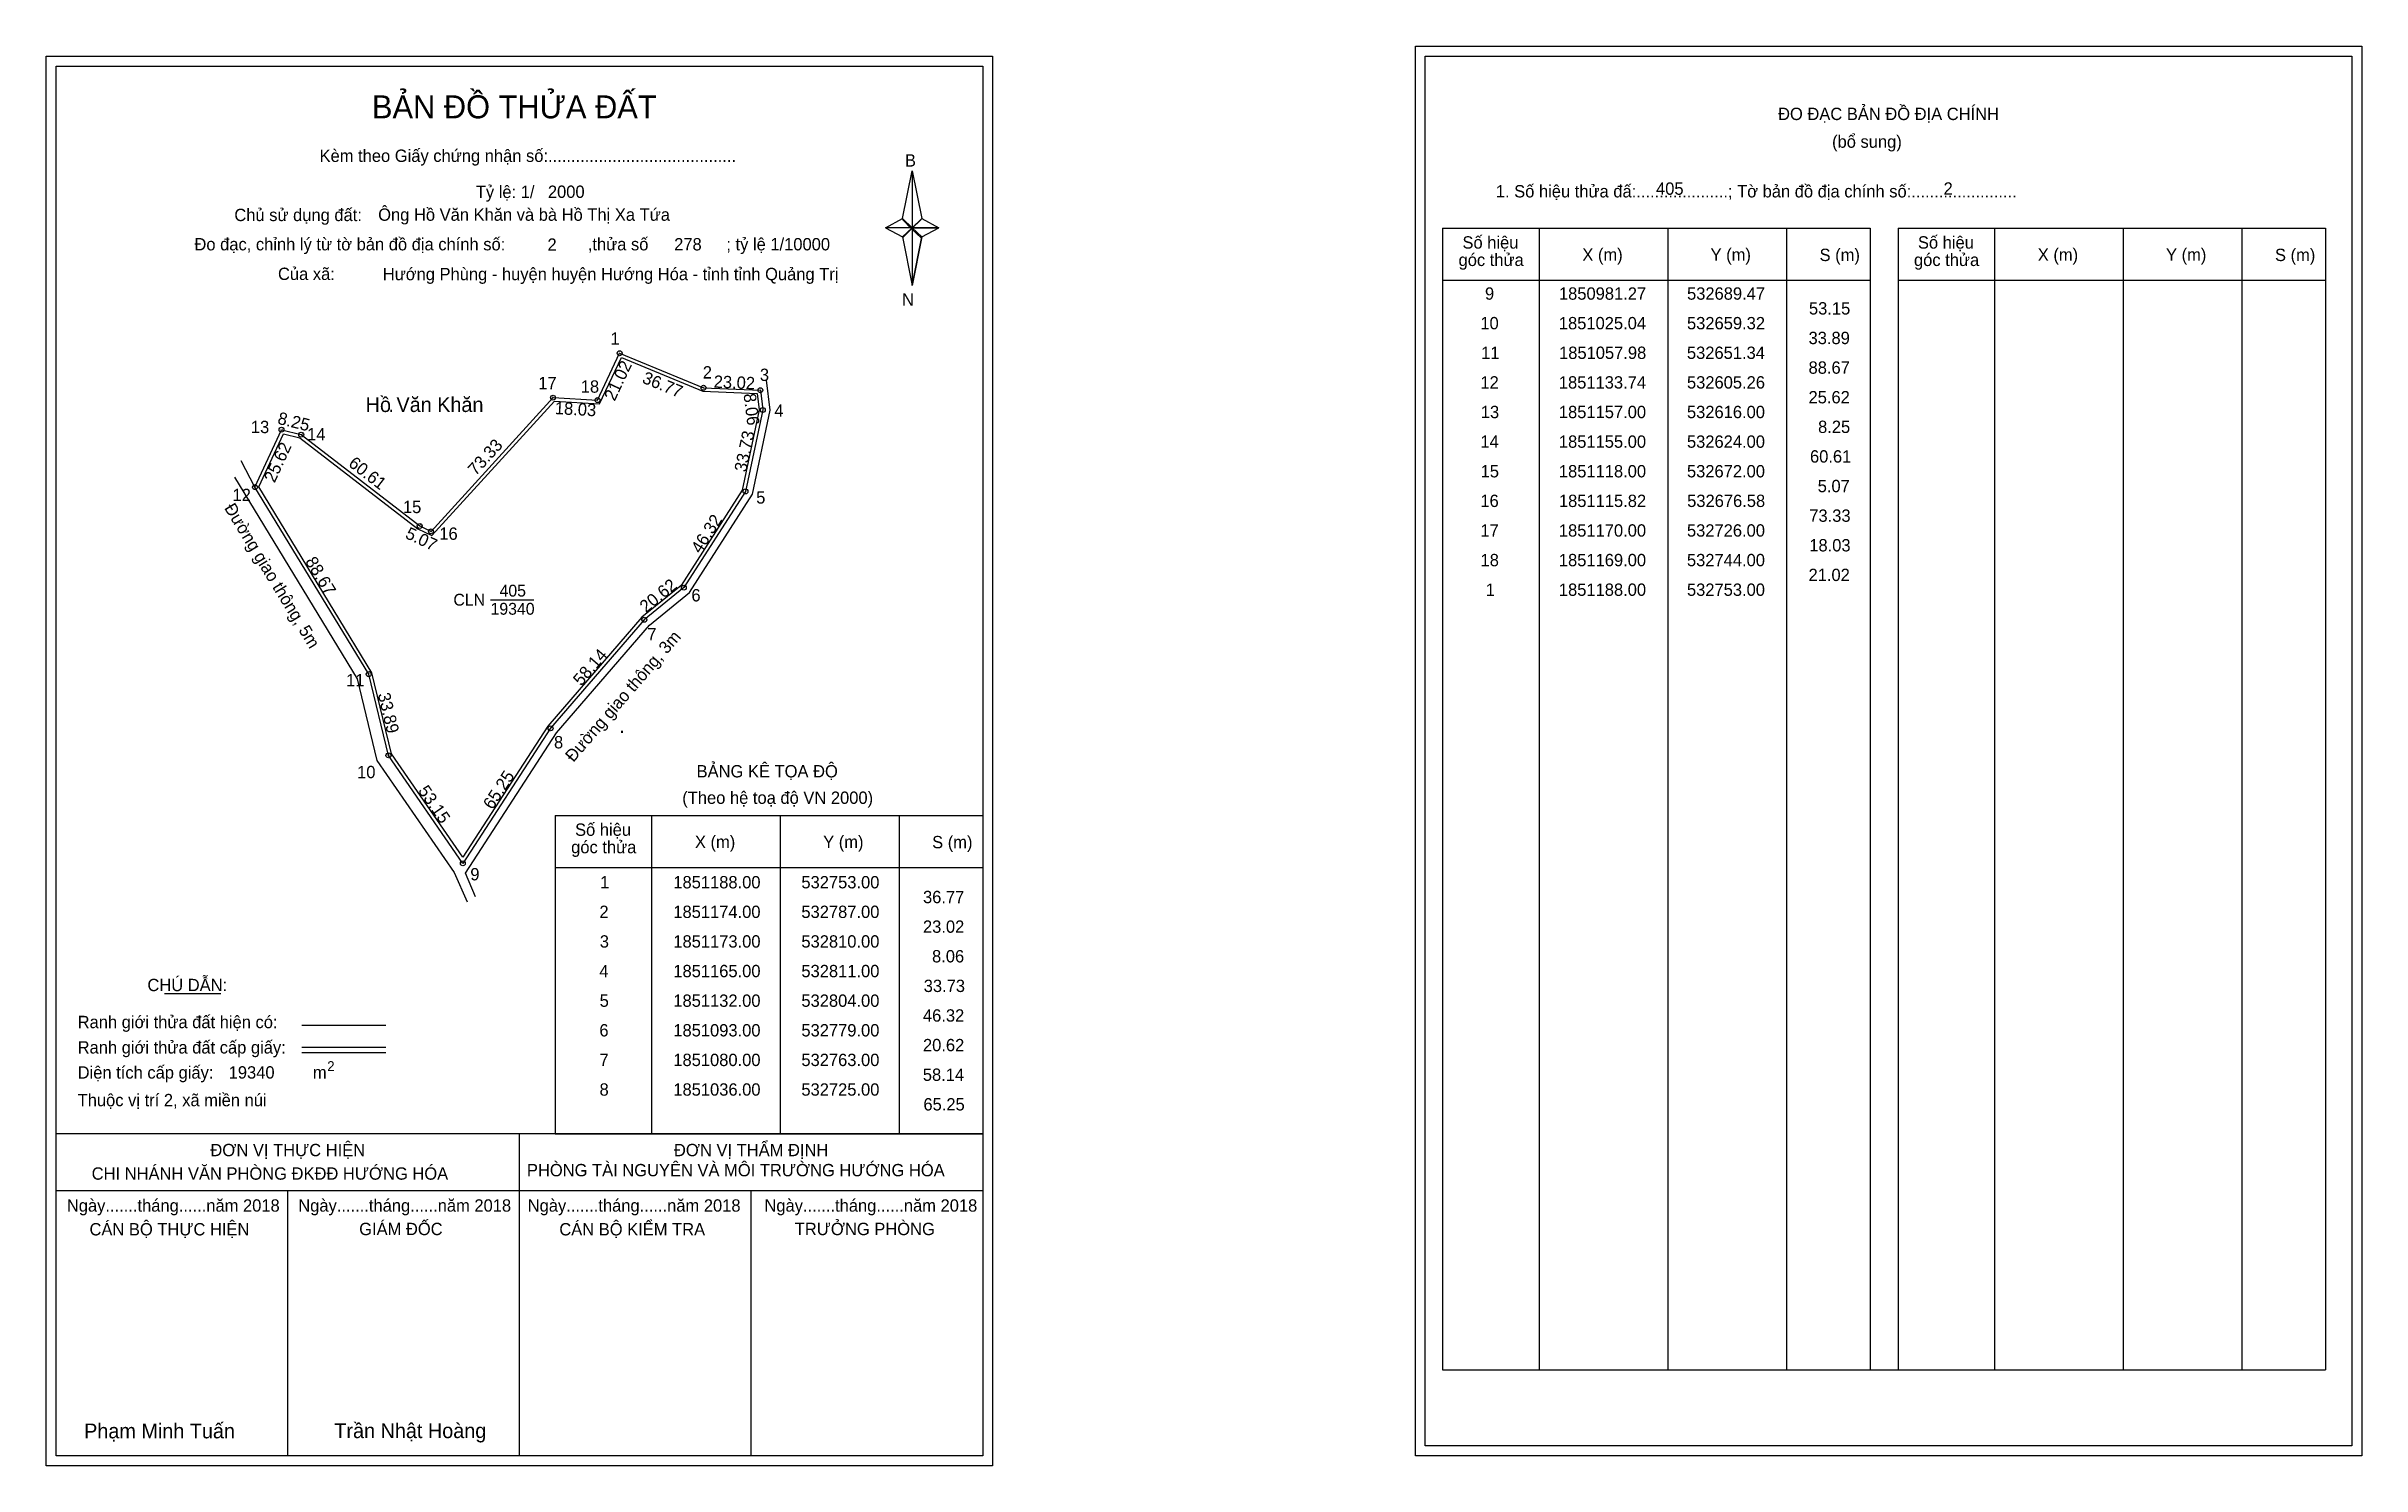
# Model space of a CAD drawing. Extents: x 532521 to 533459, y 1850737 to 1851312.
import ezdxf

# ---------------------------------------------------------------- set-up
doc = ezdxf.new("R2010")
doc.units = 0
for name, color, linetype in [('Level 1', 7, 'Continuous'), ('Level 10', 7, 'Continuous'), ('Level 11', 7, 'Continuous'), ('Level 13', 7, 'Continuous'), ('Level 27', 7, 'Continuous'), ('Level 3', 7, 'Continuous'), ('Level 36', 7, 'Continuous'), ('Level 49', 7, 'Continuous'), ('Level 53', 7, 'Continuous'), ('Level 55', 7, 'Continuous'), ('Level 6', 7, 'Continuous'), ('Level 60', 7, 'Continuous'), ('Level 63', 7, 'Continuous'), ('Level 9', 7, 'Continuous')]:
    doc.layers.add(name, color=color, linetype=linetype)

msp = doc.modelspace()

# ---------------------------------------------------------------- linework, layer by layer
at = {"layer": 'Level 1'}
for p, q in [((532524.72, 1851304.36), (532524.72, 1851304.36)), ((533079.37, 1851308.36), (533079.37, 1851308.36)), ((532867.57, 1851242.6), (532871.5, 1851261.88)), ((532871.5, 1851261.88), (532871.5, 1851238.83)), ((532871.5, 1851261.88), (532875.44, 1851242.6)), ((532860.68, 1851238.83), (532867.57, 1851242.6)), ((532867.57, 1851242.6), (532871.5, 1851238.83)), ((532871.21, 1851238.39), (532867.57, 1851242.16)), ((532871.5, 1851238.83), (532867.57, 1851235.15)), ((532871.21, 1851238.39), (532867.57, 1851234.71)), ((532867.57, 1851234.71), (532871.21, 1851238.39)), ((532867.57, 1851235.15), (532871.5, 1851215.43)), ((532875.14, 1851242.16), (532871.21, 1851238.39)), ((532871.21, 1851238.39), (532875.14, 1851242.16)), ((532875.14, 1851234.71), (532871.21, 1851238.39)), ((532875.44, 1851242.6), (532871.5, 1851238.83)), ((532871.5, 1851238.83), (532871.5, 1851215.43)), ((532871.5, 1851238.83), (532882.32, 1851238.83)), ((532871.5, 1851238.83), (532875.44, 1851235.15)), ((532875.44, 1851235.15), (532871.5, 1851215.43)), ((532875.44, 1851235.15), (532882.32, 1851238.83)), ((533086.43, 1851238.65), (533259.64, 1851238.65)), ((533125.61, 1850776.12), (533125.61, 1851238.65)), ((533177.76, 1850776.12), (533177.76, 1851238.65)), ((533225.7, 1851238.65), (533225.7, 1850776.12)), ((533259.64, 1851238.65), (533259.64, 1850776.12)), ((533270.95, 1851238.65), (533444.15, 1851238.65)), ((533310.13, 1850776.12), (533310.13, 1851238.65)), ((533362.27, 1850776.12), (533362.27, 1851238.65)), ((533410.22, 1851238.65), (533410.22, 1850776.12)), ((533444.15, 1851238.65), (533444.15, 1850776.12)), ((533086.43, 1851217.6), (533259.64, 1851217.6)), ((533270.95, 1851217.6), (533444.15, 1851217.6)), ((532726.91, 1851000.71), (532900.11, 1851000.71)), ((532766.09, 1850871.66), (532766.09, 1851000.71)), ((532818.23, 1850871.66), (532818.23, 1851000.71)), ((532866.18, 1851000.71), (532866.18, 1850871.66)), ((532726.91, 1850979.65), (532900.11, 1850979.65)), ((532568.56, 1850928.49), (532591.36, 1850928.49)), ((532624.29, 1850915.68), (532658.31, 1850915.68)), ((532624.29, 1850906.79), (532658.31, 1850906.79)), ((532624.29, 1850904.6), (532658.31, 1850904.6)), ((532738.38, 1850871.66), (532524.72, 1850871.66)), ((532900.11, 1850871.66), (532690.43, 1850871.66)), ((532712.42, 1850741.21), (532712.42, 1850871.66)), ((532726.91, 1850871.65), (532900.11, 1850871.65)), ((532900.12, 1850848.56), (532524.72, 1850848.56)), ((532618.57, 1850741.21), (532618.57, 1850848.56)), ((532806.27, 1850741.21), (532806.27, 1850848.56)), ((533086.43, 1850776.12), (533444.15, 1850776.12)), ((532900.11, 1850741.21), (532900.11, 1850741.21)), ((533454.77, 1850745.21), (533454.77, 1850745.21))]:
    msp.add_line(p, q, dxfattribs=at)
for points in [[(532867.57, 1851242.6), (532871.5, 1851261.88), (532871.5, 1851238.83)], [(532860.68, 1851238.83), (532867.57, 1851235.15), (532871.5, 1851238.83)], [(532871.5, 1851238.83), (532875.44, 1851242.6), (532882.32, 1851238.83)], [(532871.5, 1851238.83), (532871.5, 1851215.43), (532875.44, 1851235.15)]]:
    msp.add_lwpolyline(points, close=True, dxfattribs=at)
at = {"layer": 'Level 10'}
for p, q in [((532814.04, 1851164.9), (532812.51, 1851177.11)), ((532806.81, 1851130.82), (532814.04, 1851164.9)), ((532596.95, 1851137.78), (532646.66, 1851056.02)), ((532781.28, 1851090.98), (532806.81, 1851130.82)), ((532765.09, 1851077.83), (532781.28, 1851090.98)), ((532727.41, 1851034.21), (532765.09, 1851077.83)), ((532646.66, 1851056.02), (532654.68, 1851022.96)), ((532659.32, 1851025.04), (532651.34, 1851057.98)), ((532690.52, 1850977.37), (532727.41, 1851034.21)), ((532654.68, 1851022.96), (532685.94, 1850977.58)), ((532685.94, 1850977.58), (532691.18, 1850965.75)), ((532694.64, 1850967.77), (532690.52, 1850977.37))]:
    msp.add_line(p, q, dxfattribs=at)
for points in [[(532605.26, 1851133.74), (532616, 1851157), (532624, 1851155), (532672, 1851118), (532676.58, 1851115.82), (532726, 1851170), (532744, 1851169), (532753, 1851188), (532787, 1851174), (532810, 1851173), (532811, 1851165), (532804, 1851132), (532779, 1851093), (532763, 1851080), (532725, 1851036), (532689.47, 1850981.27), (532659.32, 1851025.04), (532651.34, 1851057.98)], [(532606.84, 1851133.83), (532616.79, 1851155.36), (532623.38, 1851153.71), (532671.26, 1851116.8), (532676.92, 1851114.11), (532726.59, 1851168.57), (532744.86, 1851167.55), (532753.7, 1851186.2), (532786.69, 1851172.61), (532808.76, 1851171.65), (532809.58, 1851165.06), (532802.68, 1851132.54), (532777.94, 1851093.94), (532762.02, 1851081.01), (532723.88, 1851036.84), (532689.44, 1850983.79), (532660.62, 1851025.62), (532652.65, 1851058.52)]]:
    msp.add_lwpolyline(points, close=True, dxfattribs=at)
at = {"layer": 'Level 11'}
for centre in [(532753, 1851188), (532726, 1851170), (532744, 1851169), (532787, 1851174), (532810, 1851173), (532811, 1851165), (532616, 1851157), (532624, 1851155), (532605.26, 1851133.74), (532605.26, 1851133.74), (532804, 1851132), (532672, 1851118), (532676.58, 1851115.82), (532779, 1851093), (532763, 1851080), (532651.34, 1851057.98), (532725, 1851036), (532659.32, 1851025.04), (532689.47, 1850981.27)]:
    msp.add_circle(centre, 1, dxfattribs=at)
at = {"layer": 'Level 27'}
msp.add_line((532605.26, 1851133.74), (532599.61, 1851144.33), dxfattribs=at)
at = {"layer": 'Level 3'}
for p, q in [((533086.43, 1851238.65), (533086.43, 1850776.12)), ((533270.95, 1851238.65), (533270.95, 1850776.12)), ((532726.91, 1851000.71), (532726.91, 1850871.66))]:
    msp.add_line(p, q, dxfattribs=at)
at = {"layer": 'Level 63'}
for points in [[(533075.37, 1851312.36), (533458.77, 1851312.36), (533458.77, 1850741.21), (533075.37, 1850741.21)], [(532520.72, 1851308.36), (532904.12, 1851308.36), (532904.12, 1850737.21), (532520.72, 1850737.21)], [(532524.72, 1851304.36), (532900.12, 1851304.36), (532900.12, 1850741.21), (532524.72, 1850741.21)], [(533079.37, 1851308.36), (533454.77, 1851308.36), (533454.77, 1850745.21), (533079.37, 1850745.21)]]:
    msp.add_lwpolyline(points, close=True, dxfattribs=at)
at = {"layer": 'Level 9'}
msp.add_line((532700.68, 1851088.11), (532718.18, 1851088.11), dxfattribs=at)

# ---------------------------------------------------------------- texts
at = {"layer": 'Level 1'}
for s, height, p in [('BẢN ĐỒ THỬA ĐẤT', 9.3313, (532652.65, 1851283.17)), ('ĐO ĐẠC BẢN ĐỒ ĐỊA CHÍNH', 5, (533222.32, 1851282.48)), ('(bổ sung)', 5, (533244.2, 1851271.24)), ('Kèm theo Giấy chứng nhận số:.........................................', 5, (532631.42, 1851265.51)), ('B', 5, (532868.59, 1851263.63)), ('1. Số hiệu thửa đấ:....................; Tờ bản đồ địa chính số:.......................', 5, (533107.98, 1851251.12)), ('Chủ sử dụng đất:', 5, (532596.9, 1851241.53)), ('Đo đạc, chỉnh lý từ tờ bản đồ địa chính số:                  ,thửa số                 ; tỷ lệ 1/10000', 5, (532580.73, 1851229.67)), ('Số hiệu', 5, (533094.46, 1851230.39)), ('Số hiệu', 5, (533278.98, 1851230.39)), ('góc thửa', 5, (533092.88, 1851223.33)), ('X (m)', 5, (533143.03, 1851225.44)), ('Y (m)', 5, (533194.98, 1851225.44)), ('S (m)', 5, (533239.14, 1851225.34)), ('góc thửa', 5, (533277.39, 1851223.33)), ('X (m)', 5, (533327.54, 1851225.44)), ('Y (m)', 5, (533379.5, 1851225.44)), ('S (m)', 5, (533423.65, 1851225.34)), ('Của xã:', 5, (532614.58, 1851217.67)), ('N', 5, (532867.39, 1851207.29)), ('BẢNG KÊ TỌA ĐỘ', 5, (532784.18, 1851016.11)), ('(Theo hệ toạ độ VN 2000)', 5, (532778.37, 1851005.39)), ('góc thửa', 5, (532733.36, 1850985.38)), ('Số hiệu', 5, (532734.94, 1850992.44)), ('X (m)', 5, (532783.5, 1850987.49)), ('Y (m)', 5, (532835.46, 1850987.49)), ('S (m)', 5, (532879.61, 1850987.39)), ('CHÚ DẪN:', 5, (532561.68, 1850929.5)), ('Ranh giới thửa đất hiện có:', 5, (532533.42, 1850914.5)), ('Ranh giới thửa đất cấp giấy:', 5, (532533.42, 1850904.22)), ('Diện tích cấp giấy:', 5, (532533.42, 1850894.06)), ('m', 5, (532628.73, 1850894.1)), ('2', 4, (532634.52, 1850897.12)), ('Thuộc vị trí 2, xã miền núi', 5, (532533.42, 1850882.86)), ('ĐƠN VỊ THỰC HIỆN', 5, (532587.19, 1850862.62)), ('ĐƠN VỊ THẨM ĐỊNH', 5, (532774.99, 1850862.62)), ('CHI NHÁNH VĂN PHÒNG ĐKĐĐ HƯỚNG HÓA', 5, (532539.1, 1850853.1)), ('PHÒNG TÀI NGUYÊN VÀ MÔI TRƯỜNG HƯỚNG HÓA', 5, (532715.44, 1850854.48)), ('Ngày.......tháng......năm 2018', 5, (532529.05, 1850840.15)), ('Ngày.......tháng......năm 2018', 5, (532622.8, 1850840.15)), ('Ngày.......tháng......năm 2018', 5, (532715.75, 1850840.15)), ('Ngày.......tháng......năm 2018', 5, (532811.66, 1850840.15)), ('CÁN BỘ THỰC HIỆN', 5, (532538.22, 1850830.52)), ('GIÁM ĐỐC', 5, (532647.48, 1850830.64)), ('CÁN BỘ KIỂM TRA', 5, (532728.56, 1850830.52)), ('TRƯỞNG PHÒNG', 5, (532823.94, 1850830.64)), ('Phạm Minh Tuấn', 6, (532536.04, 1850748.29)), ('Trần Nhật Hoàng', 6, (532637.42, 1850748.39))]:
    msp.add_text(s, height=height, dxfattribs=at).set_placement(p)
at = {"layer": 'Level 11'}
msp.add_text('Tỷ lệ: 1/', height=5, dxfattribs=at).set_placement((532694.73, 1851250.89))
at = {"layer": 'Level 13'}
for s, p in [('405', (532704.34, 1851089.39)), ('CLN', (532685.65, 1851085.71)), ('19340', (532700.69, 1851082.03))]:
    msp.add_text(s, height=4.8, dxfattribs=at).set_placement(p)
at = {"layer": 'Level 36'}
for p in [(532659.32, 1851164.17), (532752.84, 1851034.08)]:
    msp.add_text('.', height=6, dxfattribs=at).set_placement(p)
at = {"layer": 'Level 49'}
for s, rotation, p in [('21.02', 64.65382, (532750.97, 1851168.3)), ('36.77', 337.61986, (532761.77, 1851176.17)), ('23.02', 357.51045, (532791.02, 1851174.05)), ('18.03', 356.82017, (532726.64, 1851163.35)), ('8.06', 277.12502, (532803.17, 1851171.42)), ('8.25', 345.96376, (532614.1, 1851159.46)), ('25.62', 65.21549, (532613.2, 1851135.2)), ('73.33', 47.63066, (532694.71, 1851138.08)), ('33.73', 78.02387, (532804.27, 1851139.57)), ('60.61', 322.37377, (532642.75, 1851142.56)), ('Đường giao thông, 5m', 301.3095, (532592.64, 1851125.3)), ('46.32', 57.33909, (532785.75, 1851106.5)), ('5.07', 334.54637, (532665.77, 1851113.27)), ('88.67', 301.3095, (532625.43, 1851103.65)), ('20.62', 39.09386, (532763.66, 1851082.6)), ('Đường giao thông, 3m', 49.18492, (532734.25, 1851021.99)), ('58.14', 49.18492, (532737.44, 1851052.85)), ('33.89', 283.61803, (532654.97, 1851049.81)), ('65.25', 57.00889, (532701.5, 1851002.74)), ('53.15', 304.56016, (532671.14, 1851010.71))]:
    msp.add_text(s, height=5, rotation=rotation, dxfattribs=at).set_placement(p)
at = {"layer": 'Level 53'}
for s, p in [('9', (533103.58, 1851209.68)), ('1850981.27', (533133.55, 1851209.68)), ('532689.47', (533185.44, 1851209.68)), ('53.15', (533234.84, 1851203.68)), ('10', (533101.71, 1851197.68)), ('1851025.04', (533133.51, 1851197.68)), ('532659.32', (533185.43, 1851197.68)), ('33.89', (533234.67, 1851191.68)), ('11', (533102.03, 1851185.68)), ('1851057.98', (533133.6, 1851185.68)), ('532651.34', (533185.4, 1851185.68)), ('12', (533101.73, 1851173.68)), ('1851133.74', (533133.51, 1851173.68)), ('532605.26', (533185.42, 1851173.68)), ('88.67', (533234.68, 1851179.68)), ('25.62', (533234.66, 1851167.68)), ('13', (533101.89, 1851161.68)), ('1851157.00', (533133.52, 1851161.68)), ('532616.00', (533185.41, 1851161.68)), ('8.25', (533238.53, 1851155.68)), ('14', (533101.71, 1851149.68)), ('1851155.00', (533133.52, 1851149.68)), ('532624.00', (533185.41, 1851149.68)), ('15', (533101.82, 1851137.68)), ('1851118.00', (533133.52, 1851137.68)), ('532672.00', (533185.41, 1851137.68)), ('60.61', (533235.26, 1851143.68)), ('16', (533101.72, 1851125.68)), ('1851115.82', (533133.54, 1851125.68)), ('532676.58', (533185.49, 1851125.68)), ('5.07', (533238.38, 1851131.68)), ('73.33', (533234.97, 1851119.68)), ('17', (533101.74, 1851113.68)), ('1851170.00', (533133.52, 1851113.68)), ('532726.00', (533185.41, 1851113.68)), ('18.03', (533234.97, 1851107.68)), ('18', (533101.79, 1851101.68)), ('1851169.00', (533133.52, 1851101.68)), ('532744.00', (533185.41, 1851101.68)), ('1', (533103.88, 1851089.68)), ('1851188.00', (533133.52, 1851089.68)), ('532753.00', (533185.41, 1851089.68)), ('21.02', (533234.66, 1851095.68)), ('1', (532745.11, 1850971.15)), ('1851188.00', (532774.75, 1850971.15)), ('532753.00', (532826.63, 1850971.15)), ('2', (532744.81, 1850959.15)), ('1851174.00', (532774.75, 1850959.15)), ('532787.00', (532826.63, 1850959.15)), ('36.77', (532875.91, 1850965.15)), ('23.02', (532875.89, 1850953.15)), ('3', (532744.96, 1850947.15)), ('1851173.00', (532774.75, 1850947.15)), ('532810.00', (532826.63, 1850947.15)), ('8.06', (532879.56, 1850941.15)), ('4', (532744.78, 1850935.15)), ('1851165.00', (532774.75, 1850935.15)), ('532811.00', (532826.63, 1850935.15)), ('33.73', (532876.19, 1850929.15)), ('5', (532744.9, 1850923.15)), ('1851132.00', (532774.75, 1850923.15)), ('532804.00', (532826.63, 1850923.15)), ('6', (532744.79, 1850911.15)), ('1851093.00', (532774.75, 1850911.15)), ('532779.00', (532826.63, 1850911.15)), ('46.32', (532875.89, 1850917.15)), ('20.62', (532875.89, 1850905.15)), ('7', (532744.82, 1850899.15)), ('1851080.00', (532774.75, 1850899.15)), ('532763.00', (532826.63, 1850899.15)), ('58.14', (532875.83, 1850893.15)), ('8', (532744.86, 1850887.15)), ('1851036.00', (532774.75, 1850887.15)), ('532725.00', (532826.63, 1850887.15)), ('65.25', (532876.07, 1850881.15))]:
    msp.add_text(s, height=5, dxfattribs=at).set_placement(p)
at = {"layer": 'Level 55'}
for s, height, p in [('1', 0.8, (532752.78, 1851188)), ('0', 0.22, (532752.92, 1851187.78)), ('0', 0.22, (532752.92, 1851187.78)), ('17', 0.8, (532725.44, 1851170)), ('0', 0.22, (532725.92, 1851169.78)), ('0', 0.22, (532725.92, 1851169.78)), ('18', 0.8, (532743.44, 1851169)), ('0', 0.22, (532743.92, 1851168.78)), ('0', 0.22, (532743.92, 1851168.78)), ('2', 0.8, (532786.73, 1851174)), ('0', 0.22, (532786.92, 1851173.78)), ('0', 0.22, (532786.92, 1851173.78)), ('3', 0.8, (532809.75, 1851173)), ('0', 0.22, (532809.92, 1851172.78)), ('0', 0.22, (532809.92, 1851172.78)), ('0', 0.22, (532809.92, 1851172.78)), ('0', 0.22, (532809.92, 1851172.78)), ('4', 0.8, (532810.72, 1851165)), ('0', 0.22, (532810.92, 1851164.78)), ('0', 0.22, (532810.92, 1851164.78)), ('13', 0.8, (532615.46, 1851157)), ('0', 0.22, (532615.92, 1851156.78)), ('0', 0.22, (532615.92, 1851156.78)), ('14', 0.8, (532623.43, 1851155)), ('0', 0.22, (532623.92, 1851154.78)), ('0', 0.22, (532623.92, 1851154.78)), ('12', 0.8, (532604.69, 1851133.74)), ('0', 0.22, (532605.18, 1851133.52)), ('0', 0.22, (532605.18, 1851133.52)), ('0', 0.22, (532605.18, 1851133.52)), ('0', 0.22, (532605.18, 1851133.52)), ('5', 0.8, (532803.74, 1851132)), ('0', 0.22, (532803.92, 1851131.78)), ('0', 0.22, (532803.92, 1851131.78)), ('15', 0.8, (532671.45, 1851118)), ('0', 0.22, (532671.92, 1851117.78)), ('0', 0.22, (532671.92, 1851117.78)), ('16', 0.8, (532676.01, 1851115.82)), ('0', 0.22, (532676.5, 1851115.6)), ('0', 0.22, (532676.5, 1851115.6)), ('6', 0.8, (532778.73, 1851093)), ('0', 0.22, (532778.92, 1851092.78)), ('0', 0.22, (532778.92, 1851092.78)), ('7', 0.8, (532762.73, 1851080)), ('0', 0.22, (532762.92, 1851079.78)), ('0', 0.22, (532762.92, 1851079.78)), ('11', 0.8, (532650.82, 1851057.98)), ('0', 0.22, (532651.26, 1851057.76)), ('0', 0.22, (532651.26, 1851057.76)), ('8', 0.8, (532724.74, 1851036)), ('0', 0.22, (532724.92, 1851035.78)), ('0', 0.22, (532724.92, 1851035.78)), ('10', 0.8, (532658.75, 1851025.04)), ('0', 0.22, (532659.24, 1851024.82)), ('0', 0.22, (532659.24, 1851024.82)), ('9', 0.8, (532689.2, 1850981.27)), ('0', 0.22, (532689.39, 1850981.05)), ('0', 0.22, (532689.39, 1850981.05))]:
    msp.add_text(s, height=height, dxfattribs=at).set_placement(p)
at = {"layer": 'Level 6'}
for s, p in [('2000', (532723.93, 1851250.93)), ('405', (533172.88, 1851252.2)), ('2', (533289.37, 1851252.24)), ('Ông Hồ Văn Khăn và bà Hồ Thị Xa Tứa', (532655.17, 1851241.66)), ('2', (532723.77, 1851229.49)), ('278', (532775.09, 1851229.65)), (' Hướng Phùng - huyện huyện Hướng Hóa - tỉnh tỉnh Quảng Trị', (532655.19, 1851217.58)), ('19340', (532594.6, 1850894.07))]:
    msp.add_text(s, height=5, dxfattribs=at).set_placement(p)
at = {"layer": 'Level 60'}
msp.add_text('Hồ Văn Khăn', height=6, dxfattribs=at).set_placement((532650.1, 1851164.17))
at = {"layer": 'Level 9'}
for s, p in [('1', (532749.3, 1851191.47)), ('17', (532720.05, 1851173.42)), ('2', (532786.68, 1851177.75)), ('3', (532809.82, 1851176.75)), ('18', (532737.25, 1851172)), ('13', (532603.6, 1851155.62)), ('4', (532815.68, 1851162.23)), ('14', (532626.38, 1851152.66)), ('12', (532596.16, 1851128.07)), ('5', (532808.32, 1851127.07)), ('15', (532665.2, 1851123.21)), ('16', (532679.95, 1851112.39)), ('6', (532782.07, 1851087.43)), ('7', (532764.18, 1851071.6)), ('11', (532642.18, 1851053.03)), ('8', (532726.4, 1851027.87)), ('10', (532646.64, 1851015.79)), ('9', (532692.5, 1850974.39))]:
    msp.add_text(s, height=5, dxfattribs=at).set_placement(p)

doc.saveas('drawing.dxf')
